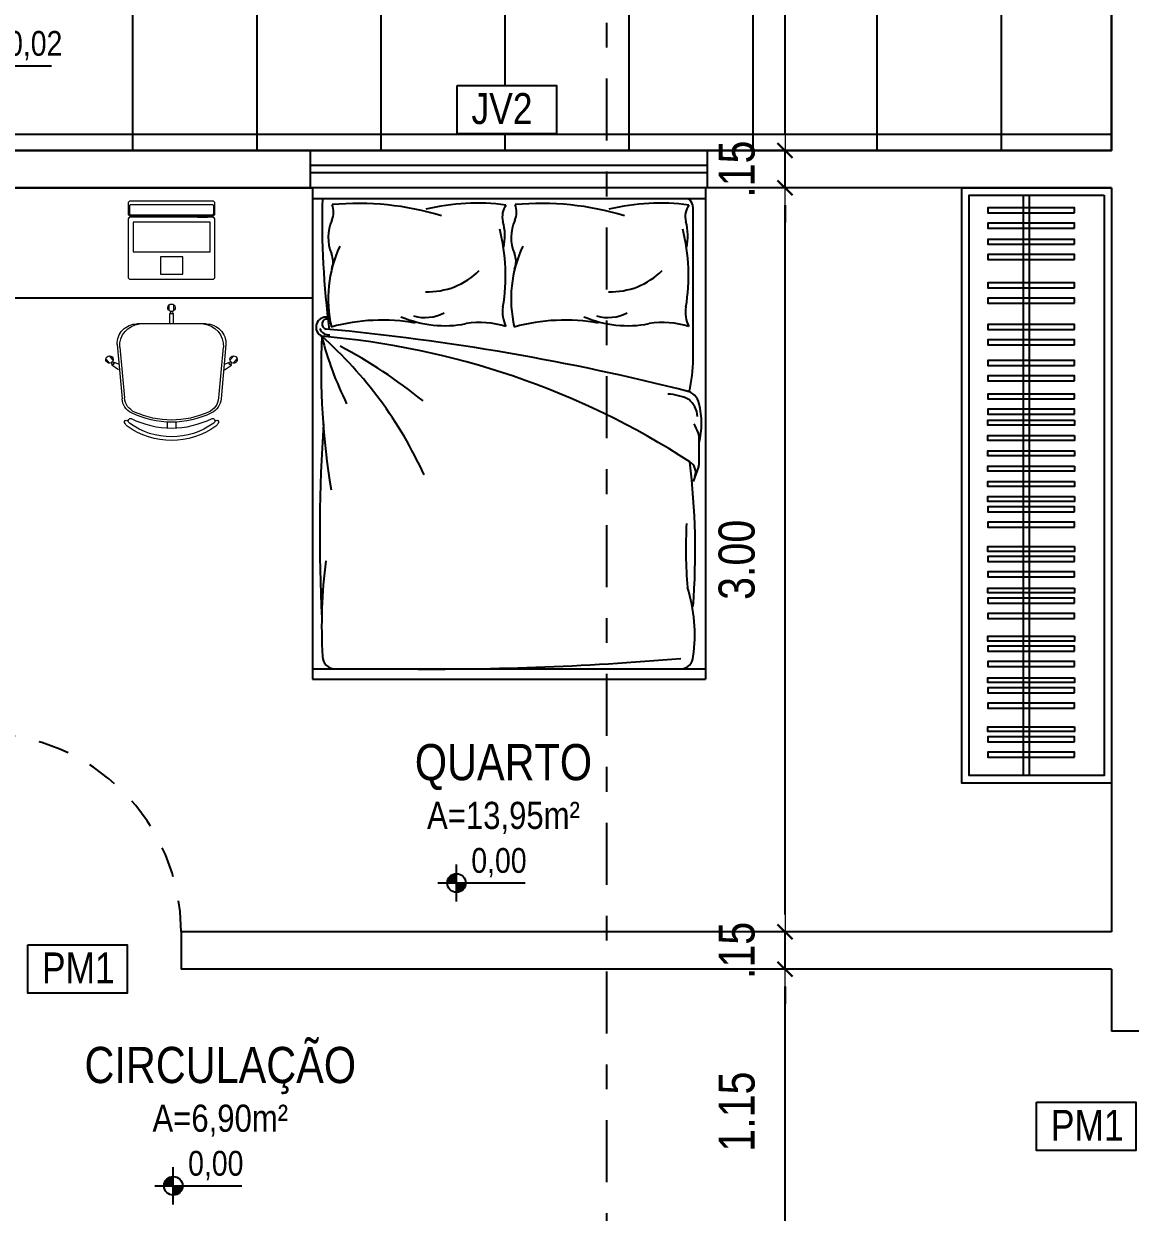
# Model space of a CAD drawing. Header units: millimetres. Extents: x 2718 to 3327, y 272 to 594.
# Drawn here: x 3071.346 to 3075.805, y 428.678 to 433.47 of the extents above; entities that cross this region are included whole.
import ezdxf
from ezdxf.enums import TextEntityAlignment as Align

# ---------------------------------------------------------------- set-up
doc = ezdxf.new("R2010")
doc.units = ezdxf.units.MM
doc.header["$MEASUREMENT"] = 0
doc.linetypes.add('DASHDOT2', pattern=[0.5, 0.25, -0.125, 0, -0.125])
doc.linetypes.add('HIDDEN2', pattern=[0.1875, 0.125, -0.0625])
doc.layers.get('0').update_dxf_attribs({"linetype": 'CONTINUOUS'})
doc.layers.get('DEFPOINTS').update_dxf_attribs({"linetype": 'CONTINUOUS'})
for name, color, linetype in [('003', 3, 'CONTINUOUS'), ('ARREDI_attrezzature', 175, 'CONTINUOUS'), ('COTA', 7, 'CONTINUOUS'), ('E-txt-g', 3, 'CONTINUOUS'), ('LAYER1', 7, 'CONTINUOUS')]:
    doc.layers.add(name, color=color, linetype=linetype)
for name, color, linetype, lineweight in [('E-Lay-9', 9, 'CONTINUOUS', 9), ('E-Pen-C', 4, 'CONTINUOUS', 15), ('E-Pen-G', 3, 'CONTINUOUS', 30), ('E-Txt-W', 7, 'CONTINUOUS', 20)]:
    doc.layers.add(name, color=color, linetype=linetype, lineweight=lineweight)
doc.styles.add('F2', font='ARIALN.TTF')
doc.styles.add('REG60', font='romans.shx', dxfattribs={"width": 0.8, "height": 0.15})
doc.styles.add('REG80', font='romans.shx', dxfattribs={"width": 0.8, "height": 0.2})
doc.dimstyles.new('DIMENSION-1', dxfattribs={"dimtxt": 0.145, "dimasz": 0.07, "dimexe": 1, "dimexo": 0, "dimgap": 0.12, "dimtad": 1, "dimzin": 7, "dimdsep": 46, "dimtxsty": 'F2', "dimblk1": 'TRACO', "dimblk2": 'TRACO', "dimsah": 1, "dimcen": 1, "dimse1": 1, "dimse2": 1, "dimclrd": 4, "dimclre": 256, "dimclrt": 4, "dimadec": 8, "dimazin": 0, "dimtfac": 1, "dimtix": 1, "dimtmove": 2, "dimatfit": 3, "dimldrblk": 'TRACO', "dimfxl": 1, "dimtolj": 1, "dimtzin": 0, "dimarcsym": 0})

# ---------------------------------------------------------------- blocks, each defined once
blk = doc.blocks.new('TXT-AMB75')
at = {"layer": 'E-txt-g', "style": 'REG80', "width": 0.8, "flags": 8}
blk.add_attdef('TXT', text='', height=0.2, dxfattribs=at).set_placement((0.0055, 0.2964), align=Align.CENTER)
at = {"layer": 'E-Txt-W', "style": 'REG60', "width": 0.8, "flags": 8}
blk.add_attdef('TXT', text='', height=0.15, dxfattribs=at).set_placement((0.0055, 0.0271), align=Align.CENTER)
blk = doc.blocks.new('NV')
at = {"color": 4, "linetype": 'ByBlock', "ltscale": 0.5}
for p, q in [((-1.4143, -0.1421), (-1.4143, 0.1067)), ((-1.5387, -0.0177), (-0.9535, -0.0177))]:
    blk.add_line(p, q, dxfattribs=at)
at = {"color": 4, "ltscale": 2.5}
blk.add_circle((-1.4143, -0.0177), 0.0622, dxfattribs=at)
at = {"color": 4}
for points in [[(-1.4143, -0.0177), (-1.4583, 0.0263), (-1.4765, -0.0177), (-1.4717, 0.0061)], [(-1.4143, -0.0177), (-1.4143, 0.0445), (-1.4583, 0.0263), (-1.4381, 0.0398)], [(-1.4143, -0.0177), (-1.3521, -0.0177), (-1.3703, -0.0617), (-1.3568, -0.0415)], [(-1.4143, -0.0177), (-1.3703, -0.0617), (-1.4143, -0.0799), (-1.3905, -0.0752)]]:
    blk.add_solid(points, dxfattribs=at)
at = {"layer": 'E-Txt-W', "color": 4, "ltscale": 2.5, "style": 'F2'}
blk.add_attdef('COTAPISO', (-1.3058, 0.0735), '', height=0.15, dxfattribs=at)
blk = doc.blocks.new('Cadeira')
at = {"layer": 'E-Lay-9', "color": 8}
for p, q in [((-0.0093, 0.0535), (-0.0093, 0.0769)), ((0.0096, 0.0535), (0.0096, 0.0769)), ((-0.1393, 0), (0.1393, 0)), ((-0.0075, 0), (-0.0075, 0.0425)), ((-0.0075, 0.0425), (-0.0056, 0.0425)), ((0.0056, 0.0425), (0.0075, 0.0425)), ((0.0075, 0), (0.0075, 0.0425)), ((-0.2192, -0.0836), (-0.1996, -0.3023)), ((-0.2087, -0.0936), (-0.1898, -0.2982)), ((0.2087, -0.0936), (0.1898, -0.2982)), ((0.2192, -0.0836), (0.1996, -0.3023)), ((-0.25, -0.1588), (-0.265, -0.1409)), ((-0.2355, -0.1467), (-0.2505, -0.1288)), ((0.2355, -0.1467), (0.2505, -0.1288)), ((0.25, -0.1588), (0.265, -0.1409)), ((-0.2398, -0.1647), (-0.2413, -0.1659)), ((-0.2133, -0.1847), (-0.2413, -0.1659)), ((-0.2298, -0.1563), (-0.2313, -0.1575)), ((-0.2144, -0.1618), (-0.2298, -0.1563)), ((0.2133, -0.1847), (0.2413, -0.1659)), ((0.2144, -0.1618), (0.2298, -0.1563)), ((0.2298, -0.1563), (0.2313, -0.1575)), ((0.2398, -0.1647), (0.2413, -0.1659)), ((-0.0175, -0.3961), (-0.0175, -0.4196)), ((0.0175, -0.3961), (0.0175, -0.4196))]:
    blk.add_line(p, q, dxfattribs=at)
blk.add_lwpolyline([(0.1631, -0.3812, -0.237888), (-0.1631, -0.3812, 0.605717), (-0.1738, -0.3953, 0.122717), (-0.17, -0.4, 0.323529), (0.17, -0.4, 0.122717), (0.1738, -0.3953, 0.605717)], format="xyb", close=True, dxfattribs=at)
for centre in [(0, 0.0466), (-0.2382, -0.1579), (0.2382, -0.1579)]:
    blk.add_circle(centre, 0.005, dxfattribs=at)
for centre, radius, start, end in [((0.0001, 0.0652), 0.015, 281.6334, 257.4537), ((-0.1393, -0.08), 0.08, 90, 182.5692), ((0, 0.0475), 0.0075, 221.8103, 318.1897), ((0.1393, -0.08), 0.08, 357.4308, 90), ((-0.1202, -0.0886), 0.0887, 95.5925, 183.2522), ((0.1202, -0.0886), 0.0887, 356.7478, 84.4075), ((-0.2502, -0.1438), 0.015, 322.5463, 298.3666), ((0.2502, -0.1438), 0.015, 241.6334, 217.4537), ((-0.2388, -0.1573), 0.0075, 261.8103, 358.1897), ((0.2388, -0.1573), 0.0075, 181.8103, 278.1897), ((-0.1299, -0.296), 0.07, 185.1212, 243.6047), ((-0.1201, -0.2918), 0.07, 185.2999, 245.7361), ((0.1201, -0.2918), 0.07, 294.2639, 354.7001), ((0.1299, -0.296), 0.07, 296.3953, 354.8788), ((0, -0.0343), 0.3622, 243.6047, 296.3953), ((0, -0.0254), 0.3622, 245.7361, 294.2639), ((-0.1819, -0.3961), 0.00782, 29.8109, 225.3255), ((-0.1625, -0.39), 0.0275, 205.1455, 233.4571), ((0, -0.1648), 0.3052, 234.1238, 305.8762), ((-0.1625, -0.39), 0.0125, 205.1455, 233.1301), ((0.1819, -0.3961), 0.00782, 314.6745, 150.1891), ((0.1625, -0.39), 0.0275, 306.5429, 334.8545)]:
    blk.add_arc(centre, radius, start, end, dxfattribs=at)
blk = doc.blocks.new('Notebook')
at = {"layer": 'E-Lay-9', "color": 8}
for p, q in [((-0.175, 0.305), (-0.175, 0.3)), ((-0.175, 0.3), (-0.175, 0.265)), ((0.165, 0.315), (-0.165, 0.315)), ((0.175, 0.3), (0.175, 0.305)), ((0.175, 0.265), (0.175, 0.3)), ((-0.165, 0.255), (0.165, 0.255))]:
    blk.add_line(p, q, dxfattribs=at)
for points in [[(-0.165, 0.26), (0.165, 0.26, 0.414214), (0.17, 0.265), (0.17, 0.295, 0.414214), (0.165, 0.3), (-0.165, 0.3, 0.414214), (-0.17, 0.295), (-0.17, 0.265, 0.414214)], [(-0.165, 0), (0.165, 0, 0.414214), (0.175, 0.01), (0.175, 0.24, 0.414214), (0.165, 0.25), (-0.165, 0.25, 0.414214), (-0.175, 0.24), (-0.175, 0.01, 0.414214)]]:
    blk.add_lwpolyline(points, format="xyb", close=True, dxfattribs=at)
for points in [[(-0.105, 0.25), (-0.145, 0.25), (-0.145, 0.255), (-0.105, 0.255)], [(0.105, 0.25), (0.145, 0.25), (0.145, 0.255), (0.105, 0.255)], [(-0.155, 0.11), (0.155, 0.11), (0.155, 0.23), (-0.155, 0.23)], [(-0.045, 0.02), (0.045, 0.02), (0.045, 0.09), (-0.045, 0.09)]]:
    blk.add_lwpolyline(points, close=True, dxfattribs=at)
for centre, start, end in [((-0.165, 0.305), 90, 180), ((0.165, 0.305), 0, 90), ((-0.165, 0.265), 180, 270), ((0.165, 0.265), 270, 360)]:
    blk.add_arc(centre, 0.01, start, end, dxfattribs=at)
blk = doc.blocks.new('TRACO')
at = {"layer": 'E-Pen-C'}
for p, q in [((0, 1), (0, -1)), ((-1, 0), (1, 0))]:
    blk.add_line(p, q, dxfattribs=at)
at = {"layer": 'E-Pen-G'}
blk.add_line((-0.424, -0.424), (0.424, 0.424), dxfattribs=at)
blk = doc.blocks.new('*D482')
at = {"layer": 'COTA', "color": 4, "linetype": 'Continuous', "lineweight": -2, "transparency": 16777216}
blk.add_line((3074.4136, 428.5789), (3074.4136, 429.5889), dxfattribs=at)
at = {"layer": 'DEFPOINTS', "color": 0, "linetype": 'Continuous', "transparency": 16777216}
for p in [(3074.4136, 429.6589), (3074.5799, 429.6589, -1.8296), (3074.5799, 428.5089, -1.8296)]:
    blk.add_point(p, dxfattribs=at)
at = {"layer": 'COTA', "color": 4, "linetype": 'Continuous', "lineweight": -2, "transparency": 16777216, "xscale": 0.07, "yscale": 0.07, "zscale": 0.07}
for p, rotation in [((3074.4136, 429.6589), 90), ((3074.4136, 428.5089), 270)]:
    blk.add_blockref('TRACO', p, dxfattribs=dict(at, rotation=rotation))
at = {"layer": 'COTA', "color": 4, "linetype": 'Continuous', "transparency": 16777216, "insert": (3074.2195, 429.0839), "char_height": 0.145, "attachment_point": 5, "rotation": 90, "style": 'F2'}
blk.add_mtext('\\A1;1.15', dxfattribs=at)
blk = doc.blocks.new('*D483')
at = {"layer": 'COTA', "color": 4, "linetype": 'Continuous', "lineweight": -2, "transparency": 16777216}
for p, q in [((3074.4136, 429.8789), (3074.4136, 429.9489)), ((3074.4136, 429.6589), (3074.4136, 429.8089)), ((3074.4136, 429.5889), (3074.4136, 429.5189))]:
    blk.add_line(p, q, dxfattribs=at)
at = {"layer": 'DEFPOINTS', "color": 0, "linetype": 'Continuous', "transparency": 16777216}
for p in [(3074.4136, 429.8089), (3074.5799, 429.8089, -1.8296), (3074.5799, 429.6589, -1.8296)]:
    blk.add_point(p, dxfattribs=at)
at = {"layer": 'COTA', "color": 4, "linetype": 'Continuous', "lineweight": -2, "transparency": 16777216, "xscale": 0.07, "yscale": 0.07, "zscale": 0.07}
for p, rotation in [((3074.4136, 429.8089), 270), ((3074.4136, 429.6589), 90)]:
    blk.add_blockref('TRACO', p, dxfattribs=dict(at, rotation=rotation))
at = {"layer": 'COTA', "color": 4, "linetype": 'Continuous', "transparency": 16777216, "insert": (3074.2195, 429.7339), "char_height": 0.145, "attachment_point": 5, "rotation": 90, "style": 'F2'}
blk.add_mtext('\\A1;.15', dxfattribs=at)
blk = doc.blocks.new('*D484')
at = {"layer": 'COTA', "color": 4, "linetype": 'Continuous', "lineweight": -2, "transparency": 16777216}
blk.add_line((3074.4136, 429.8789), (3074.4136, 432.7389), dxfattribs=at)
at = {"layer": 'DEFPOINTS', "color": 0, "linetype": 'Continuous', "transparency": 16777216}
for p in [(3074.4136, 432.8089), (3074.5799, 432.8089, -1.8296), (3074.5799, 429.8089, -1.8296)]:
    blk.add_point(p, dxfattribs=at)
at = {"layer": 'COTA', "color": 4, "linetype": 'Continuous', "lineweight": -2, "transparency": 16777216, "xscale": 0.07, "yscale": 0.07, "zscale": 0.07}
for p, rotation in [((3074.4136, 432.8089), 90), ((3074.4136, 429.8089), 270)]:
    blk.add_blockref('TRACO', p, dxfattribs=dict(at, rotation=rotation))
at = {"layer": 'COTA', "color": 4, "linetype": 'Continuous', "transparency": 16777216, "insert": (3074.2195, 431.3089), "char_height": 0.145, "attachment_point": 5, "rotation": 90, "style": 'F2'}
blk.add_mtext('\\A1;3.00', dxfattribs=at)
blk = doc.blocks.new('*D485')
at = {"layer": 'COTA', "color": 4, "linetype": 'Continuous', "lineweight": -2, "transparency": 16777216}
for p, q in [((3074.4136, 433.0289), (3074.4136, 433.0989)), ((3074.4136, 432.8089), (3074.4136, 432.9589)), ((3074.4136, 432.7389), (3074.4136, 432.6689))]:
    blk.add_line(p, q, dxfattribs=at)
at = {"layer": 'DEFPOINTS', "color": 0, "linetype": 'Continuous', "transparency": 16777216}
for p in [(3074.4136, 432.9589), (3074.5799, 432.9589, -1.8296), (3074.5799, 432.8089, -1.8296)]:
    blk.add_point(p, dxfattribs=at)
at = {"layer": 'COTA', "color": 4, "linetype": 'Continuous', "lineweight": -2, "transparency": 16777216, "xscale": 0.07, "yscale": 0.07, "zscale": 0.07}
for p, rotation in [((3074.4136, 432.9589), 270), ((3074.4136, 432.8089), 90)]:
    blk.add_blockref('TRACO', p, dxfattribs=dict(at, rotation=rotation))
at = {"layer": 'COTA', "color": 4, "linetype": 'Continuous', "transparency": 16777216, "insert": (3074.2195, 432.8839), "char_height": 0.145, "attachment_point": 5, "rotation": 90, "style": 'F2'}
blk.add_mtext('\\A1;.15', dxfattribs=at)
blk = doc.blocks.new('*D486')
at = {"layer": 'COTA', "color": 4, "linetype": 'Continuous', "lineweight": -2, "transparency": 16777216}
blk.add_line((3074.4136, 433.0289), (3074.4136, 434.3889), dxfattribs=at)
at = {"layer": 'DEFPOINTS', "color": 0, "linetype": 'Continuous', "transparency": 16777216}
for p in [(3074.4136, 434.4589), (3074.8468, 434.4589, -1.8296), (3074.5799, 432.9589, -1.8296)]:
    blk.add_point(p, dxfattribs=at)
at = {"layer": 'COTA', "color": 4, "linetype": 'Continuous', "lineweight": -2, "transparency": 16777216, "xscale": 0.07, "yscale": 0.07, "zscale": 0.07}
for p, rotation in [((3074.4136, 434.4589), 90), ((3074.4136, 432.9589), 270)]:
    blk.add_blockref('TRACO', p, dxfattribs=dict(at, rotation=rotation))
at = {"layer": 'COTA', "color": 4, "linetype": 'Continuous', "transparency": 16777216, "insert": (3074.2195, 433.7089), "char_height": 0.145, "attachment_point": 5, "rotation": 90, "style": 'F2'}
blk.add_mtext('\\A1;1.50', dxfattribs=at)

msp = doc.modelspace()

# ---------------------------------------------------------------- hatches: boundary and pattern name
h = msp.add_hatch()
h.set_pattern_fill('ANSI37,_O', color=8, scale=4, angle=45)
h.set_pattern_definition([(90, (1504.2853, 394.5255), (-0.5, 1e-16), []), (180, (1504.2853, 394.5255), (-1e-16, -0.5), [])])
h.paths.add_polyline_path([(3066.5299, 432.9589), (3075.7299, 432.9589), (3075.7299, 434.4589), (3066.5299, 434.4589)])
h.paths.add_polyline_path([(3070.9295, 433.6782), (3071.81, 433.6782), (3071.81, 433.8969), (3070.9295, 433.8969)], flags=24)
h.paths.add_polyline_path([(3071.0287, 433.4638), (3071.7108, 433.4638), (3071.7108, 433.6609), (3071.0287, 433.6609)], flags=24)
h.paths.add_polyline_path([(3071.1804, 433.3003), (3071.1804, 433.3376), (3071.1661, 433.3348), (3071.154, 433.3267)], flags=24)
h.paths.add_polyline_path([(3071.1804, 433.3003), (3071.154, 433.3267), (3071.1459, 433.3146), (3071.1431, 433.3003)], flags=24)
h.paths.add_polyline_path([(3071.1804, 433.3003), (3071.2177, 433.3003), (3071.2149, 433.286), (3071.2068, 433.2739)], flags=24)
h.paths.add_polyline_path([(3071.1804, 433.3003), (3071.2068, 433.2739), (3071.1947, 433.2658), (3071.1804, 433.263)], flags=24)
edge = h.paths.add_edge_path(flags=16)
edge.add_line((3071.1804, 433.2257), (3071.1804, 433.375))
edge = h.paths.add_edge_path(flags=16)
edge.add_arc((3071.1804, 433.3003), 0.0373, 0, 360)
edge = h.paths.add_edge_path(flags=16)
edge.add_line((3071.1057, 433.3003), (3071.4568, 433.3003))
h.paths.add_polyline_path([(3071.21, 433.2914), (3071.5313, 433.2914), (3071.5313, 433.4717), (3071.21, 433.4717)], flags=24)
h.paths.add_polyline_path([(3069.6312, 434.2589), (3069.8312, 434.2589), (3069.8312, 434.4589), (3069.6312, 434.4589)], flags=16)
h.paths.add_polyline_path([(3072.6801, 434.2589), (3072.8801, 434.2589), (3072.8801, 434.4589), (3072.6801, 434.4589)], flags=16)
h.paths.add_polyline_path([(3073.0924, 433.2215), (3073.4927, 433.2215), (3073.4927, 433.0269), (3073.0924, 433.0269)], flags=16)
h.paths.add_polyline_path([(3070.0958, 433.2282), (3070.4961, 433.2282), (3070.4961, 433.0336), (3070.0958, 433.0336)], flags=16)
h.paths.add_polyline_path([(3066.5299, 434.2589), (3066.7299, 434.2589), (3066.7299, 434.4589), (3066.5299, 434.4589)], flags=17)
h.paths.add_polyline_path([(3069.2766, 433.5067), (3069.2766, 433.9025), (3068.9747, 433.9025), (3068.9747, 433.5067)], flags=24)
h.paths.add_polyline_path([(3074.3697, 433.5062), (3074.3697, 433.902), (3074.0678, 433.902), (3074.0678, 433.5062)], flags=24)
at = {"layer": 'COTA', "linetype": 'Continuous'}
h = msp.add_hatch(dxfattribs=at)
h.set_pattern_fill('PATIO3', color=8, scale=0.6, style=0, pattern_type=2)
h.set_pattern_definition([(243.4349, (1504.40528, 395.1255), (0.600000786, 0.599999495), [0.201246, -1.1403948]), (153.4349, (1504.52528, 395.0655), (0.599999495, -0.600000786), [0.1341642, -1.2074766]), (153.4349, (1504.67528, 395.0655), (0.599999495, -0.600000786), [0.1341642, -1.2074766]), (243.4349, (1504.55528, 395.1255), (0.600000786, 0.599999495), [0.0670818, -1.274559]), (153.4349, (1504.82528, 395.0655), (0.599999495, -0.600000786), [0.1341642, -1.2074766]), (243.4349, (1504.70528, 395.1255), (0.600000786, 0.599999495), [0.1341642, -1.2074766]), (158.1986, (1504.88528, 395.1135), (-1.800000164, 0.599999946), [0.0323112, -3.1987878]), (243.4349, (1504.85528, 395.1255), (0.600000786, 0.599999495), [0.0670818, -1.274559]), (154.9831, (1504.885276, 394.963495), (-7.7999997481, 3.60000110015), [0.0993174, -9.8324496]), (63.4349, (1504.70528, 394.8255), (-0.600000786, -0.599999495), [0.201246, -1.1403948]), (153.4349, (1504.76528, 394.9455), (0.599999495, -0.600000786), [0.1341642, -1.2074766]), (63.4349, (1504.55528, 394.8255), (-0.600000786, -0.599999495), [0.0670818, -1.274559]), (153.4349, (1504.61528, 394.9455), (0.599999495, -0.600000786), [0.1341642, -1.2074766]), (153.4349, (1504.46528, 394.9455), (0.599999495, -0.600000786), [0.1341642, -1.2074766]), (63.4349, (1504.40528, 394.8255), (-0.600000786, -0.599999495), [0.201246, -1.1403948]), (63.4349, (1504.79528, 394.7055), (-0.600000786, -0.599999495), [0.201246, -1.1403948]), (153.4349, (1504.85528, 394.8255), (0.599999495, -0.600000786), [0.1341642, -1.2074766]), (153.4349, (1504.70528, 394.8255), (0.599999495, -0.600000786), [0.1341642, -1.2074766]), (63.4349, (1504.49528, 394.7055), (-0.600000786, -0.599999495), [0.1341642, -1.2074766]), (153.4349, (1504.55528, 394.8255), (0.599999495, -0.600000786), [0.1341642, -1.2074766]), (153.4349, (1504.40528, 394.8255), (0.599999495, -0.600000786), [0.1341642, -1.2074766]), (63.4349, (1504.28528, 394.5855), (-0.600000786, -0.599999495), [0.201246, -1.1403948]), (153.4349, (1504.88528, 394.7355), (0.599999495, -0.600000786), [0.0670818, -1.274559]), (153.4349, (1504.79528, 394.7055), (0.599999495, -0.600000786), [0.1341642, -1.2074766]), (153.4349, (1504.64528, 394.7055), (0.599999495, -0.600000786), [0.1341642, -1.2074766]), (153.4349, (1504.49528, 394.7055), (0.599999495, -0.600000786), [0.1341642, -1.2074766]), (153.4349, (1504.34528, 394.7055), (0.599999495, -0.600000786), [0.0670818, -1.274559]), (153.4349, (1504.88528, 394.5855), (0.599999495, -0.600000786), [0.1341642, -1.2074766]), (63.4349, (1504.70528, 394.5255), (-0.600000786, -0.599999495), [0.1341642, -1.2074766]), (153.4349, (1504.73528, 394.5855), (0.599999495, -0.600000786), [0.1341642, -1.2074766]), (243.4349, (1504.46528, 394.6455), (0.600000786, 0.599999495), [0.1341642, -1.2074766]), (153.4349, (1504.58528, 394.5855), (0.599999495, -0.600000786), [0.1341642, -1.2074766]), (153.4349, (1504.43528, 394.5855), (0.599999495, -0.600000786), [0.1341642, -1.2074766]), (154.9831, (1504.375276, 395.065495), (-7.7999997481, 3.60000110015), [0.0993174, -9.8324496]), (158.1986, (1504.31528, 394.9455), (-1.800000164, 0.599999946), [0.0323112, -3.1987878]), (243.4349, (1504.67528, 394.7655), (0.600000786, 0.599999495), [0.201246, -1.1403948]), (63.4349, (1504.61528, 394.9455), (-0.600000786, -0.599999495), [0.0670818, -1.274559])])
h.paths.add_polyline_path([(3060.3799, 428.7089), (3061.5339, 428.7078), (3061.5299, 428.7089), (3061.5298, 434.4582), (3075.7299, 434.4582), (3075.7299, 435.6089), (3075.7299, 439.3089), (3072.0942, 439.3089), (3072.0576, 438.9089), (3071.9542, 438.5457), (3071.7507, 438.2372), (3071.4173, 437.9047), (3071.0602, 437.6986), (3070.6879, 437.5886), (3070.4601, 437.5666), (3060.3799, 437.5666)])
h.paths.add_polyline_path([(3069.444, 435.4723), (3069.9233, 435.1964), (3072.3012, 435.2501), (3073.5022, 435.278), (3073.8584, 435.3811), (3073.9805, 436.0698), (3073.9689, 436.5428), (3073.8659, 436.8669), (3073.7508, 437.0402), (3072.9635, 437.1232), (3070.6913, 437.1523), (3070.0311, 437.1169), (3069.4121, 436.9755), (3069.368, 436.6376), (3069.3687, 435.6459), (3069.4167, 435.4781)], flags=16)
h.paths.add_polyline_path([(3067.0837, 435.7925), (3067.0837, 435.8298), (3067.0694, 435.827), (3067.0573, 435.8189)], flags=24)
h.paths.add_polyline_path([(3067.0837, 435.7925), (3067.0573, 435.8189), (3067.0492, 435.8068), (3067.0464, 435.7925)], flags=24)
h.paths.add_polyline_path([(3067.0837, 435.7925), (3067.121, 435.7925), (3067.1182, 435.7782), (3067.1101, 435.7661)], flags=24)
h.paths.add_polyline_path([(3067.0837, 435.7925), (3067.1101, 435.7661), (3067.098, 435.758), (3067.0837, 435.7551)], flags=24)
edge = h.paths.add_edge_path(flags=16)
edge.add_line((3067.0837, 435.7178), (3067.0837, 435.8671))
edge = h.paths.add_edge_path(flags=16)
edge.add_arc((3067.0837, 435.7925), 0.0373, 0, 360)
edge = h.paths.add_edge_path(flags=16)
edge.add_line((3067.0091, 435.7925), (3067.3602, 435.7925))
h.paths.add_polyline_path([(3067.1134, 435.7836), (3067.4346, 435.7836), (3067.4346, 435.9639), (3067.1134, 435.9639)], flags=24)
h.paths.add_polyline_path([(3066.7386, 436.1666), (3067.8076, 436.1666), (3067.8076, 436.3929), (3066.7386, 436.3929)], flags=24)
h.paths.add_polyline_path([(3066.932, 435.956), (3067.6141, 435.956), (3067.6141, 436.1531), (3066.932, 436.1531)], flags=24)
h.paths.add_polyline_path([(3061.403, 435.4723), (3061.8823, 435.1964), (3064.2602, 435.2501), (3065.4612, 435.278), (3065.8174, 435.3811), (3065.9395, 436.0699), (3065.9278, 436.5429), (3065.8248, 436.8669), (3065.7098, 437.0402), (3064.9225, 437.1233), (3062.6503, 437.1524), (3061.99, 437.1169), (3061.371, 436.9756), (3061.3269, 436.6377), (3061.3276, 435.6459), (3061.3757, 435.4781)], flags=16)
h.paths.add_polyline_path([(3060.612, 435.953), (3061.0123, 435.953), (3061.0123, 435.7583), (3060.612, 435.7583)], flags=16)
h.paths.add_polyline_path([(3060.415, 433.9372), (3060.415, 436.9372), (3060.385, 436.9372), (3060.385, 433.9372)], flags=16)
h.paths.add_polyline_path([(3060.415, 429.4335), (3060.415, 432.9372), (3060.385, 432.9372), (3060.385, 429.4335)], flags=16)
h.paths.add_polyline_path([(3060.612, 431.7891), (3061.0123, 431.7891), (3061.0123, 431.5945), (3060.612, 431.5945)], flags=16)
h.paths.add_polyline_path([(3066.8309, 435.3574), (3067.91, 435.3574), (3067.91, 435.5618), (3066.8309, 435.5618)], flags=24)
h.paths.add_polyline_path([(3066.7066, 435.5252), (3068.1598, 435.5252), (3068.1598, 435.6884), (3066.7066, 435.6884)], flags=24)
h.paths.add_polyline_path([(3067.9844, 434.816), (3068.3803, 434.816), (3068.3803, 435.1178), (3067.9844, 435.1178)], flags=24)
h.paths.add_polyline_path([(3068.6472, 435.8172), (3068.6472, 436.213), (3068.3453, 436.213), (3068.3453, 435.8172)], flags=24)
h.paths.add_polyline_path([(3064.5827, 434.816), (3064.9786, 434.816), (3064.9786, 435.1178), (3064.5827, 435.1178)], flags=24)
h.paths.add_polyline_path([(3066.4746, 434.816), (3066.7781, 434.816), (3066.7781, 435.1178), (3066.4746, 435.1178)], flags=24)
h.paths.add_polyline_path([(3069.5759, 434.816), (3069.8794, 434.816), (3069.8794, 435.1178), (3069.5759, 435.1178)], flags=24)
h.paths.add_polyline_path([(3071.0589, 434.816), (3071.4547, 434.816), (3071.4547, 435.1178), (3071.0589, 435.1178)], flags=24)
h.paths.add_polyline_path([(3072.6249, 434.816), (3072.9283, 434.816), (3072.9283, 435.1178), (3072.6249, 435.1178)], flags=24)
h.paths.add_polyline_path([(3074.1082, 434.816), (3074.5041, 434.816), (3074.5041, 435.1178), (3074.1082, 435.1178)], flags=24)
h.paths.add_polyline_path([(3075.1517, 434.8306), (3075.1517, 435.2264), (3074.8498, 435.2264), (3074.8498, 434.8306)], flags=24)
h.paths.add_polyline_path([(3060.5771, 434.816), (3060.973, 434.816), (3060.973, 435.1178), (3060.5771, 435.1178)], flags=24)
h.paths.add_polyline_path([(3061.8271, 434.816), (3062.2229, 434.816), (3062.2229, 435.1178), (3061.8271, 435.1178)], flags=24)
h.paths.add_polyline_path([(3062.6245, 434.816), (3062.928, 434.816), (3062.928, 435.1178), (3062.6245, 435.1178)], flags=24)
h.paths.add_polyline_path([(3075.4046, 438.5923), (3075.7868, 438.5923), (3075.7868, 438.8837), (3075.4046, 438.8837)], flags=9)
h.paths.add_polyline_path([(3074.2776, 438.5923), (3074.5705, 438.5923), (3074.5705, 438.8837), (3074.2776, 438.8837)], flags=24)
h.paths.add_polyline_path([(3073.1398, 438.5923), (3073.5219, 438.5923), (3073.5219, 438.8837), (3073.1398, 438.8837)], flags=24)
h.paths.add_polyline_path([(3072.0942, 438.5923), (3072.3872, 438.5923), (3072.3872, 438.8837), (3072.0942, 438.8837)], flags=24)
h.paths.add_polyline_path([(3074.4748, 438.8938), (3076.2538, 438.8938), (3076.2538, 439.166), (3074.4748, 439.166)], flags=9)
h.paths.add_polyline_path([(3061.3124, 431.3861), (3061.3124, 431.782), (3061.0106, 431.782), (3061.0106, 431.3861)], flags=24)

# ---------------------------------------------------------------- linework, layer by layer
at = {"color": 8}
for points in [[(3066.5299, 432.9589), (3075.7299, 432.9589), (3075.7299, 434.4589), (3066.5299, 434.4589)], [(3071.0799, 432.3641), (3071.0799, 432.8089), (3072.5099, 432.8089), (3072.5099, 432.3641)]]:
    msp.add_lwpolyline(points, close=True, dxfattribs=at)
at = {"color": 6, "elevation": 3.6592}
for points in [[(3073.0924, 433.2215), (3073.4927, 433.2215), (3073.4927, 433.0269), (3073.0924, 433.0269)], [(3071.3614, 429.7565), (3071.7617, 429.7565), (3071.7617, 429.5618), (3071.3614, 429.5618)], [(3075.4276, 429.1219), (3075.8279, 429.1219), (3075.8279, 428.9272), (3075.4276, 428.9272)]]:
    msp.add_lwpolyline(points, close=True, dxfattribs=at)
at = {"color": 8, "elevation": 13.1278}
for points in [[(3075.7299, 432.8089), (3075.7299, 430.4089), (3075.126, 430.4089), (3075.126, 432.8089)], [(3075.6999, 432.7789), (3075.6999, 430.4389), (3075.156, 430.4389), (3075.156, 432.7789)]]:
    msp.add_lwpolyline(points, close=True, dxfattribs=at)
at = {"color": 8, "linetype": 'HIDDEN2'}
msp.add_arc((3071.1799, 429.8089), 0.8, 0, 90, dxfattribs=at)
at = {"layer": '003', "color": 8, "ltscale": 0.5}
for p, q in [((3075.3733, 432.7789, 13.1278), (3075.3733, 430.4389, 13.1278)), ((3075.3983, 432.7789, 13.1278), (3075.3983, 430.4389, 13.1278))]:
    msp.add_line(p, q, dxfattribs=at)
at = {"layer": '003', "color": 8, "ltscale": 0.5, "elevation": 13.1278}
for points in [[(3075.5806, 432.7077), (3075.5806, 432.7277), (3075.2306, 432.7277), (3075.2306, 432.7077)], [(3075.5806, 432.6461), (3075.5806, 432.6661), (3075.2306, 432.6661), (3075.2306, 432.6461)], [(3075.5806, 432.5811), (3075.5806, 432.6011), (3075.2306, 432.6011), (3075.2306, 432.5811)], [(3075.5806, 432.5195), (3075.5806, 432.5395), (3075.2306, 432.5395), (3075.2306, 432.5195)], [(3075.5806, 432.4058), (3075.5806, 432.4258), (3075.2306, 432.4258), (3075.2306, 432.4058)], [(3075.5806, 432.3442), (3075.5806, 432.3642), (3075.2306, 432.3642), (3075.2306, 432.3442)], [(3075.5806, 432.2378), (3075.5806, 432.2578), (3075.2306, 432.2578), (3075.2306, 432.2378)], [(3075.5806, 432.1762), (3075.5806, 432.1962), (3075.2306, 432.1962), (3075.2306, 432.1762)], [(3075.5806, 432.0921), (3075.5806, 432.1121), (3075.2306, 432.1121), (3075.2306, 432.0921)], [(3075.5806, 432.0305), (3075.5806, 432.0505), (3075.2306, 432.0505), (3075.2306, 432.0305)], [(3075.5806, 431.9574), (3075.5806, 431.9774), (3075.2306, 431.9774), (3075.2306, 431.9574)], [(3075.5806, 431.8959), (3075.5806, 431.9159), (3075.2306, 431.9159), (3075.2306, 431.8959)], [(3075.5806, 431.8715), (3075.5806, 431.8515), (3075.2306, 431.8515), (3075.2306, 431.8715)], [(3075.5806, 431.8099), (3075.5806, 431.7899), (3075.2306, 431.7899), (3075.2306, 431.8099)], [(3075.5806, 431.7484), (3075.5806, 431.7284), (3075.2306, 431.7284), (3075.2306, 431.7484)], [(3075.5806, 431.6868), (3075.5806, 431.6668), (3075.2306, 431.6668), (3075.2306, 431.6868)], [(3075.5806, 431.6252), (3075.5806, 431.6052), (3075.2306, 431.6052), (3075.2306, 431.6252)], [(3075.5806, 431.5637), (3075.5806, 431.5437), (3075.2306, 431.5437), (3075.2306, 431.5637)], [(3075.5806, 431.5027), (3075.5806, 431.5227), (3075.2306, 431.5227), (3075.2306, 431.5027)], [(3075.5806, 431.4411), (3075.5806, 431.4611), (3075.2306, 431.4611), (3075.2306, 431.4411)], [(3075.5806, 431.3628), (3075.5806, 431.3428), (3075.2306, 431.3428), (3075.2306, 431.3628)], [(3075.5806, 431.3018), (3075.5806, 431.3218), (3075.2306, 431.3218), (3075.2306, 431.3018)], [(3075.5806, 431.2402), (3075.5806, 431.2602), (3075.2306, 431.2602), (3075.2306, 431.2402)], [(3075.5806, 431.1953), (3075.5806, 431.1753), (3075.2306, 431.1753), (3075.2306, 431.1953)], [(3075.5806, 431.1343), (3075.5806, 431.1543), (3075.2306, 431.1543), (3075.2306, 431.1343)], [(3075.5806, 431.0728), (3075.5806, 431.0928), (3075.2306, 431.0928), (3075.2306, 431.0728)], [(3075.5806, 431.0012), (3075.5806, 430.9812), (3075.2306, 430.9812), (3075.2306, 431.0012)], [(3075.5806, 430.9402), (3075.5806, 430.9602), (3075.2306, 430.9602), (3075.2306, 430.9402)], [(3075.5806, 430.8786), (3075.5806, 430.8986), (3075.2306, 430.8986), (3075.2306, 430.8786)], [(3075.5806, 430.8337), (3075.5806, 430.8137), (3075.2306, 430.8137), (3075.2306, 430.8337)], [(3075.5806, 430.7727), (3075.5806, 430.7927), (3075.2306, 430.7927), (3075.2306, 430.7727)], [(3075.5806, 430.7112), (3075.5806, 430.7312), (3075.2306, 430.7312), (3075.2306, 430.7112)], [(3075.5806, 430.6362), (3075.5806, 430.6162), (3075.2306, 430.6162), (3075.2306, 430.6362)], [(3075.5806, 430.5752), (3075.5806, 430.5952), (3075.2306, 430.5952), (3075.2306, 430.5752)], [(3075.5806, 430.5136), (3075.5806, 430.5336), (3075.2306, 430.5336), (3075.2306, 430.5136)]]:
    msp.add_lwpolyline(points, close=True, dxfattribs=at)
at = {"layer": 'ARREDI_attrezzature', "color": 8}
for p, q in [((3074.0927, 432.8089), (3072.5099, 432.8089)), ((3072.5099, 432.8089), (3072.5099, 430.8274)), ((3072.5099, 432.7664), (3074.0927, 432.7664)), ((3074.0927, 432.8089), (3074.0927, 430.8274)), ((3074.0433, 432.1185), (3074.0433, 432.7269)), ((3074.068, 431.7008), (3074.068, 431.7977)), ((3074.0649, 431.6837), (3074.0433, 431.6249)), ((3072.5099, 430.8699), (3074.0927, 430.8699)), ((3072.5099, 430.8274), (3074.0927, 430.8274))]:
    msp.add_line(p, q, dxfattribs=at)
for centre, radius, start, end in [((3075.8646, 432.6721), 3.3165, 178.3703, 187.5322), ((3073.9939, 432.7269), 0.0494, 360, 53.1301), ((3072.5129, 432.7109), 0.0814, 335.7877, 21.7124), ((3072.6938, 431.5835), 1.1623, 73.2017, 95.199), ((3073.1738, 431.8639), 0.8832, 82.5099, 103.5732), ((3073.3531, 432.6936), 0.0789, 144.3788, 195.1988), ((3073.2503, 432.7109), 0.0814, 335.7877, 21.7124), ((3073.4312, 431.5835), 1.1623, 73.2017, 95.199), ((3073.9112, 431.8639), 0.8832, 82.5099, 103.5732), ((3074.0905, 432.6936), 0.0789, 144.3788, 195.1988), ((3072.7395, 432.6091), 0.167, 155.7877, 202.8808), ((3073.0662, 432.6157), 0.2183, 347.312, 15.1988), ((3073.4768, 432.6091), 0.167, 155.7877, 202.8808), ((3073.8036, 432.6157), 0.2183, 347.312, 15.1988), ((3072.5293, 432.4553), 0.7583, 350.3711, 14.26), ((3073.2666, 432.4553), 0.7583, 350.3711, 14.26), ((3073.0765, 432.3611), 0.5042, 155.118, 192.9862), ((3073.8138, 432.3611), 0.5042, 155.118, 192.9862), ((3072.5074, 432.5111), 0.0848, 339.0161, 22.8808), ((3073.2448, 432.5111), 0.0848, 339.0161, 22.8808), ((3072.9755, 432.6809), 0.291, 267.8295, 315.0098), ((3073.7129, 432.6809), 0.291, 267.8295, 315.0098), ((3072.5645, 432.247), 0.0409, 81.6091, 243.9382), ((3073.0423, 432.6989), 0.446, 246.6878, 281.1217), ((3072.9625, 432.4527), 0.1667, 254.1407, 297.6985), ((3073.402, 432.3073), 0.1269, 170.3711, 206.9649), ((3073.7796, 432.6989), 0.446, 246.6878, 281.1217), ((3073.6999, 432.4527), 0.1667, 254.1407, 297.6985), ((3074.1394, 432.3073), 0.1269, 170.3711, 206.9649), ((3072.5764, 432.2568), 0.0409, 202.6052, 274.4989), ((3072.5683, 432.2595), 0.0206, 81.2915, 258.1256), ((3071.7034, 422.8879), 9.3909, 75.67156, 84.74188), ((3072.7888, 431.5108), 0.7645, 79.7638, 105.4497), ((3073.1845, 431.9214), 0.3445, 72.3598, 99.3926), ((3073.5261, 431.5108), 0.7645, 79.7638, 105.4497), ((3073.9219, 431.9214), 0.3445, 72.3598, 99.3926), ((3075.5061, 432.0807), 2.9624, 177.4941, 189.5094), ((3071.4424, 430.9643), 1.6648, 24.3833, 48.4532), ((3072.279, 428.9993), 3.2221, 57.0954, 85.2363), ((3073.8785, 432.547), 1.3739, 194.1894, 206.3096), ((3071.6461, 430.3312), 2.0816, 51.0376, 62.0856), ((3073.4155, 432.1269), 0.6279, 347.089, 359.2313), ((3073.9274, 431.7457), 0.232, 65.0339, 86.464), ((3074.0008, 431.9228), 0.0692, 12.8827, 78.3869), ((3073.9618, 431.8787), 0.1001, 4.6849, 50.5984), ((3073.7259, 431.8599), 0.3512, 346.9286, 12.8827), ((3078.9964, 431.4095), 6.4581, 176.0268, 182.97615), ((3073.9616, 431.7914), 0.1065, 356.6017, 37.7302), ((3071.1134, 431.3429), 2.9383, 355.67, 7.068), ((3074.0043, 431.6619), 0.0494, 339.7541, 59.4872), ((3074.0186, 431.7008), 0.0494, 339.7541, 360), ((3074.0186, 431.7008), 0.0494, 339.7541, 360), ((3075.8829, 431.353), 1.869, 176.8413, 184.7569), ((3074.7202, 431.0375), 2.174, 172.9481, 183.1174), ((3073.4323, 431.0093), 0.6176, 351.6155, 17.787), ((3072.5989, 430.9193), 0.0494, 180, 270), ((3073.0021, 442.3026), 11.4341, 269.10868, 274.97619), ((3073.9939, 430.9193), 0.0494, 270, 360)]:
    msp.add_arc(centre, radius, start, end, dxfattribs=at)
at = {"layer": 'COTA', "color": 2, "linetype": 'DASHDOT2'}
msp.add_line((3073.6958, 420.3991), (3073.6958, 445.1989), dxfattribs=at)
at = {"layer": 'COTA', "color": 5, "linetype": 'Continuous'}
for p, q in [((3075.7299, 435.6089), (3075.7299, 432.9589)), ((3072.5013, 432.9589), (3066.5299, 432.9589)), ((3072.5013, 432.8089), (3072.5013, 432.9589)), ((3075.7299, 432.9589), (3074.1013, 432.9589)), ((3074.1013, 432.8089), (3074.1013, 432.9589)), ((3072.5013, 432.8089), (3071.0799, 432.8089)), ((3075.7299, 432.8089), (3074.1013, 432.8089)), ((3075.7299, 432.8089), (3075.7299, 429.8089)), ((3075.7299, 429.8089), (3071.9799, 429.8089)), ((3071.9799, 429.8089), (3071.9799, 429.6589)), ((3075.7299, 429.6589), (3071.9799, 429.6589)), ((3075.7299, 429.6589), (3075.7299, 429.4089)), ((3075.8799, 429.4089), (3075.7299, 429.4089))]:
    msp.add_line(p, q, dxfattribs=at)
at = {"layer": 'COTA', "color": 8, "linetype": 'Continuous'}
for p, q in [((3074.1013, 432.9589), (3072.5013, 432.9589)), ((3074.1013, 432.8089), (3072.5013, 432.8089))]:
    msp.add_line(p, q, dxfattribs=at)
at = {"layer": 'COTA', "color": 7, "linetype": 'Continuous'}
for p, q in [((3074.1013, 432.8989), (3072.5013, 432.8989)), ((3074.1013, 432.8689), (3072.5013, 432.8689))]:
    msp.add_line(p, q, dxfattribs=at)

# ---------------------------------------------------------------- block references
ref = msp.add_blockref('NV', (3072.0289, 433.3109, 1.8296), dxfattribs=dict(xscale=0.6, yscale=0.6, zscale=0.6))
ref.add_attrib('COTAPISO', '-0,02', (3071.2401, 433.3412, 1.8296), dxfattribs={"layer": 'E-Txt-W', "color": 4, "ltscale": 2.5, "height": 0.1, "style": 'F2'})
at = {"color": 8}
msp.add_blockref('Notebook', (3071.9412, 432.4404, 3.2859), dxfattribs=at)
ref = msp.add_blockref('TXT-AMB75', (3073.2749, 430.2042, 1.8296), dxfattribs=dict(xscale=0.7290000000000001, yscale=0.7290000000000001, zscale=0.7290000000000001))
ref.add_attrib('TXT', 'QUARTO', dxfattribs={"layer": 'E-txt-g', "color": 2, "height": 0.1458, "style": 'F2'}).set_placement((3073.2789, 430.4203, 1.8296), align=Align.CENTER)
ref.add_attrib('TXT', 'A=13,95m²', dxfattribs={"layer": 'E-Txt-W', "height": 0.10935, "style": 'F2'}).set_placement((3073.2789, 430.2239, 1.8296), align=Align.CENTER)
ref = msp.add_blockref('NV', (3073.9381, 430.0165, 1.8296), dxfattribs=dict(xscale=0.6, yscale=0.6, zscale=0.6))
ref.add_attrib('COTAPISO', '0,00', (3073.1493, 430.0468, 1.8296), dxfattribs={"layer": 'E-Txt-W', "color": 4, "ltscale": 2.5, "height": 0.1, "style": 'F2'})
ref = msp.add_blockref('TXT-AMB75', (3072.1336, 428.983, 1.8296), dxfattribs=dict(xscale=0.7290000000000001, yscale=0.7290000000000001, zscale=0.7290000000000001))
ref.add_attrib('TXT', 'CIRCULAÇÃO', dxfattribs={"layer": 'E-txt-g', "color": 2, "height": 0.1458, "style": 'F2'}).set_placement((3072.1376, 429.1992, 1.8296), align=Align.CENTER)
ref.add_attrib('TXT', 'A=6,90m²', dxfattribs={"layer": 'E-Txt-W', "height": 0.10935, "style": 'F2'}).set_placement((3072.1376, 429.0028, 1.8296), align=Align.CENTER)
ref = msp.add_blockref('NV', (3072.7968, 428.7954, 1.8296), dxfattribs=dict(xscale=0.6, yscale=0.6, zscale=0.6))
ref.add_attrib('COTAPISO', '0,00', (3072.008, 428.8257, 1.8296), dxfattribs={"layer": 'E-Txt-W', "color": 4, "ltscale": 2.5, "height": 0.1, "style": 'F2'})
at = {"layer": 'E-Lay-9', "color": 8, "xscale": -1}
msp.add_blockref('Cadeira', (3071.9412, 432.2602, 3.2859), dxfattribs=at)

# ---------------------------------------------------------------- texts
at = {"layer": 'LAYER1', "color": 6, "linetype": 'Continuous', "style": 'F2'}
for s, p in [('JV2', (3073.1499, 433.1908, 3.6592)), ('PM1', (3071.4189, 429.7257, 3.6592)), ('PM1', (3075.4851, 429.0911, 3.6592))]:
    msp.add_text(s, height=0.1246, dxfattribs=at).set_placement(p, align=Align.TOP_LEFT)

# ---------------------------------------------------------------- dimensions: what is measured, and where the dimension line sits
at = {"layer": 'COTA', "color": 7, "linetype": 'Continuous'}
for base, p1, p2, picture, middle in [((3074.4136, 434.4589, 1.8296), (3074.5799, 432.9589), (3074.8468, 434.4589), '*D486', (3074.2195, 433.7089, 1.8296)), ((3074.4136, 432.9589, 1.8296), (3074.5799, 432.8089), (3074.5799, 432.9589), '*D485', (3074.2195, 432.8839, 1.8296)), ((3074.4136, 432.8089, 1.8296), (3074.5799, 429.8089), (3074.5799, 432.8089), '*D484', (3074.2195, 431.3089, 1.8296)), ((3074.4136, 429.8089, 1.8296), (3074.5799, 429.6589), (3074.5799, 429.8089), '*D483', (3074.2195, 429.7339, 1.8296)), ((3074.4136, 429.6589, 1.8296), (3074.5799, 428.5089), (3074.5799, 429.6589), '*D482', (3074.2195, 429.0839, 1.8296))]:
    dim = msp.add_linear_dim(base=base, p1=p1, p2=p2, angle=90, dimstyle='DIMENSION-1', override={"dimfxl": 0.06}, dxfattribs=at)
    dim.commit()
    dim.dimension.update_dxf_attribs({"geometry": picture, "text_midpoint": middle})

doc.saveas('drawing.dxf')
